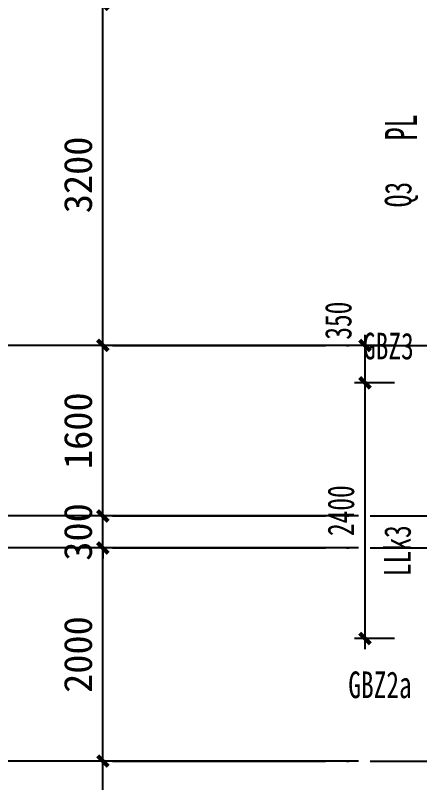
# Model space of a CAD drawing. Extents: x -3200781797 to -8106663, y 494714 to 1244925.
# Drawn here: x -8174612 to -8170815, y 687699 to 694897 of the extents above; entities that cross this region are included whole.
import ezdxf
from ezdxf.xclip import XClip

# ---------------------------------------------------------------- set-up
doc = ezdxf.new("R2010")
doc.units = 0
doc.header["$LTSCALE"] = 1000
doc.header["$MEASUREMENT"] = 0
doc.header["$XCLIPFRAME"] = 0
doc.linetypes.add('3#-轴线$0$DOTE', pattern=[2.42, 2, -0.2, 0.02, -0.2])
doc.linetypes.add('DASH', pattern=[0.35, 0.25, -0.1])
doc.layers.get('Defpoints').update_dxf_attribs({"color": 30, "linetype": 'DASH'})
for name, color, linetype in [('3#-轴线$0$3#-轴号$0$A-ANNO-AXIS-CIRC', 3, 'Continuous'), ('3#-轴线$0$3#-轴号$0$A-ANNO-DIMS', 3, 'Continuous'), ('3#-轴线$0$A-ANNO-DOTE', 10, '3#-轴线$0$DOTE'), ('DIM', 3, 'Continuous'), ('S-PC-FQ-WYQ', 4, 'Continuous'), ('S-WALL-BEAM-TEXT', 2, 'Continuous'), ('S-WALL-COLU-TEXT', 2, 'Continuous')]:
    doc.layers.add(name, color=color, linetype=linetype)
doc.layers.add('WALL-TEXT', color=2, linetype='Continuous', lineweight=25)
doc.styles.add('3#-轴线$0$3#-轴号$0$_TCH_DIM_T3', font='')
doc.styles.add('TSSD_Dimension', font='', dxfattribs={"width": 0.7})
doc.styles.add('楷体', font='', dxfattribs={"width": 0.6})
doc.styles.add('楷体GB312', font='', dxfattribs={"width": 0.8})
doc.styles.get('3#-轴线$0$3#-轴号$0$_TCH_DIM_T3').set_extended_font_data('SimSun')
doc.styles.get('TSSD_Dimension').set_extended_font_data('KaiTi_GB2312')
doc.styles.get('楷体').set_extended_font_data('KaiTi_GB2312')
doc.styles.get('楷体GB312').set_extended_font_data('楷体_GB2312')
doc.dimstyles.new('3#-轴线$0$3#-轴号$0$_TCH_ARCH&&100', dxfattribs={"dimtxt": 264.345992, "dimasz": 100, "dimexe": 250, "dimexo": 300, "dimgap": 100, "dimtad": 1, "dimdec": 0, "dimzin": 0, "dimdsep": 46, "dimtxsty": '3#-轴线$0$3#-轴号$0$_TCH_DIM_T3', "dimblk": '3#-轴线$0$3#-轴号$0$_ArchTick', "dimcen": 0.09, "dimclrt": 7, "dimazin": 2, "dimtfac": 1, "dimtdec": 0, "dimtix": 1, "dimtmove": 2, "dimatfit": 3, "dimfxl": 100, "dimtolj": 1, "dimtzin": 0, "dimarcsym": 0})
doc.dimstyles.new('TSSD_100_100', dxfattribs={"dimtxt": 250, "dimasz": 100, "dimexe": 100, "dimexo": 250, "dimgap": 100, "dimtad": 1, "dimdec": 0, "dimzin": 0, "dimdsep": 46, "dimtxsty": 'TSSD_Dimension', "dimblk": 'ARCHTICK', "dimcen": 0, "dimdle": 100, "dimclrt": 7, "dimadec": 0, "dimazin": 0, "dimtfac": 1, "dimtdec": 0, "dimtix": 1, "dimtmove": 2, "dimatfit": 3, "dimfxl": 1, "dimtolj": 1, "dimtzin": 0, "dimarcsym": 0})

# ---------------------------------------------------------------- blocks, each defined once
blk = doc.blocks.new('2-ll')
at = {"layer": 'S-WALL-BEAM-TEXT', "style": '楷体GB312', "width": 0.7}
blk.add_text('LLk3', height=250, rotation=90, dxfattribs=at).set_placement((-73303.1, -31403.9))
blk = doc.blocks.new('_ArchTick')
at = {"color": 0, "linetype": 'ByBlock', "const_width": 0.4}
blk.add_lwpolyline([(-0.5, -0.5), (0.5, 0.5)], dxfattribs=at)
blk = doc.blocks.new('*D526')
at = {"layer": 'Defpoints', "color": 0, "transparency": 16777216}
for p in [(-8171328.1, 691800.6), (-8170800.4, 691800.6), (-8170800.4, 691450.6)]:
    blk.add_point(p, dxfattribs=at)
at = {"layer": 'DIM', "color": 0, "lineweight": -2, "transparency": 16777216}
for p, q in [((-8171328.1, 691350.6), (-8171328.1, 691900.6)), ((-8171050.4, 691800.6), (-8171428.1, 691800.6)), ((-8171050.4, 691450.6), (-8171428.1, 691450.6))]:
    blk.add_line(p, q, dxfattribs=at)
at = {"layer": 'DIM', "color": 0, "lineweight": -2, "transparency": 16777216, "xscale": 100, "yscale": 100, "zscale": 100}
for p, rotation in [((-8171328.1, 691800.6), 90), ((-8171328.1, 691450.6), 270)]:
    blk.add_blockref('_ArchTick', p, dxfattribs=dict(at, rotation=rotation))
at = {"layer": 'DIM', "color": 7, "transparency": 16777216, "insert": (-8171578.1, 692033), "char_height": 250, "attachment_point": 5, "rotation": 90, "style": 'TSSD_Dimension'}
blk.add_mtext('\\A1;350', dxfattribs=at)
blk = doc.blocks.new('*D527')
at = {"layer": 'Defpoints', "color": 0, "transparency": 16777216}
for p in [(-8171328.1, 691450.6), (-8170800.4, 691450.6), (-8170800.4, 689050.6)]:
    blk.add_point(p, dxfattribs=at)
at = {"layer": 'DIM', "color": 0, "lineweight": -2, "transparency": 16777216}
for p, q in [((-8171328.1, 688950.6), (-8171328.1, 691550.6)), ((-8171050.4, 691450.6), (-8171428.1, 691450.6)), ((-8171050.4, 689050.6), (-8171428.1, 689050.6))]:
    blk.add_line(p, q, dxfattribs=at)
at = {"layer": 'DIM', "color": 0, "lineweight": -2, "transparency": 16777216, "xscale": 100, "yscale": 100, "zscale": 100}
for p, rotation in [((-8171328.1, 691450.6), 90), ((-8171328.1, 689050.6), 270)]:
    blk.add_blockref('_ArchTick', p, dxfattribs=dict(at, rotation=rotation))
at = {"layer": 'DIM', "color": 7, "transparency": 16777216, "insert": (-8171553.1, 690250.6), "char_height": 250, "attachment_point": 5, "rotation": 90, "style": 'TSSD_Dimension'}
blk.add_mtext('\\A1;2400', dxfattribs=at)
blk = doc.blocks.new('3-Q-1')
at = {"layer": 'WALL-TEXT', "style": '楷体GB312', "width": 0.7}
blk.add_text('Q3', height=250, rotation=90, dxfattribs=at).set_placement((-7931034.1, 658611.9))
blk = doc.blocks.new('2-an')
at = {"layer": 'S-WALL-COLU-TEXT', "style": '楷体GB312', "width": 0.7}
for s, p in [('GBZ3', (-74629.8, -8510.1)), ('GBZ2a', (-74767.8, -11687.7))]:
    blk.add_text(s, height=250, dxfattribs=at).set_placement(p)
blk = doc.blocks.new('XPL-3-F1')
at = {"layer": 'S-WALL-BEAM-TEXT', "style": '楷体', "width": 0.6}
blk.add_text('PL', height=300, rotation=90, dxfattribs=at).set_placement((-8220840.5, 693723.7, 0))
blk = doc.blocks.new('3#-轴线$0$3#-轴号$0$_ArchTick')
at = {"color": 0, "linetype": 'ByBlock', "const_width": 0.4}
blk.add_lwpolyline([(-0.5, -0.5), (0.5, 0.5)], dxfattribs=at)
blk = doc.blocks.new('*D2034')
at = {"layer": '3#-轴线$0$3#-轴号$0$A-ANNO-DIMS', "color": 0, "lineweight": -2, "transparency": 16777216}
for p, q in [((-2589.4, -7100), (-3339.4, -7100)), ((-3089.4, -11100), (-3089.4, -7100)), ((-2589.4, -11100), (-3339.4, -11100))]:
    blk.add_line(p, q, dxfattribs=at)
at = {"layer": 'Defpoints', "color": 0, "transparency": 16777216}
for p in [(-3089.4, -7100), (-2289.4, -7100), (-2289.4, -11100)]:
    blk.add_point(p, dxfattribs=at)
at = {"layer": '3#-轴线$0$3#-轴号$0$A-ANNO-DIMS', "color": 0, "lineweight": -2, "transparency": 16777216, "xscale": 100, "yscale": 100, "zscale": 100}
for p, rotation in [((-3089.4, -7100), 90), ((-3089.4, -11100), 270)]:
    blk.add_blockref('3#-轴线$0$3#-轴号$0$_ArchTick', p, dxfattribs=dict(at, rotation=rotation))
at = {"layer": '3#-轴线$0$3#-轴号$0$A-ANNO-DIMS', "color": 7, "transparency": 16777216, "insert": (-3321.6, -9100), "char_height": 264.35, "attachment_point": 5, "rotation": 90, "style": '3#-轴线$0$3#-轴号$0$_TCH_DIM_T3'}
blk.add_mtext('\\A1;4000', dxfattribs=at)
blk = doc.blocks.new('*D2035')
at = {"layer": '3#-轴线$0$3#-轴号$0$A-ANNO-DIMS', "color": 0, "lineweight": -2, "transparency": 16777216}
for p, q in [((-2589.4, -5100), (-3339.4, -5100)), ((-3089.4, -7100), (-3089.4, -5100)), ((-2589.4, -7100), (-3339.4, -7100))]:
    blk.add_line(p, q, dxfattribs=at)
at = {"layer": 'Defpoints', "color": 0, "transparency": 16777216}
for p in [(-3089.4, -5100), (-2289.4, -5100), (-2289.4, -7100)]:
    blk.add_point(p, dxfattribs=at)
at = {"layer": '3#-轴线$0$3#-轴号$0$A-ANNO-DIMS', "color": 0, "lineweight": -2, "transparency": 16777216, "xscale": 100, "yscale": 100, "zscale": 100}
for p, rotation in [((-3089.4, -5100), 90), ((-3089.4, -7100), 270)]:
    blk.add_blockref('3#-轴线$0$3#-轴号$0$_ArchTick', p, dxfattribs=dict(at, rotation=rotation))
at = {"layer": '3#-轴线$0$3#-轴号$0$A-ANNO-DIMS', "color": 7, "transparency": 16777216, "insert": (-3321.6, -6100), "char_height": 264.35, "attachment_point": 5, "rotation": 90, "style": '3#-轴线$0$3#-轴号$0$_TCH_DIM_T3'}
blk.add_mtext('\\A1;2000', dxfattribs=at)
blk = doc.blocks.new('*D2036')
at = {"layer": '3#-轴线$0$3#-轴号$0$A-ANNO-DIMS', "color": 0, "lineweight": -2, "transparency": 16777216}
for p, q in [((-3089.4, -4800), (-3089.4, -4700)), ((-2589.4, -4800), (-3339.4, -4800)), ((-3089.4, -5100), (-3089.4, -4800)), ((-2589.4, -5100), (-3339.4, -5100)), ((-3089.4, -5100), (-3089.4, -5200))]:
    blk.add_line(p, q, dxfattribs=at)
at = {"layer": 'Defpoints', "color": 0, "transparency": 16777216}
for p in [(-3089.4, -4800), (-2289.4, -4800), (-2289.4, -5100)]:
    blk.add_point(p, dxfattribs=at)
at = {"layer": '3#-轴线$0$3#-轴号$0$A-ANNO-DIMS', "color": 0, "lineweight": -2, "transparency": 16777216, "xscale": 100, "yscale": 100, "zscale": 100}
for p, rotation in [((-3089.4, -4800), 270), ((-3089.4, -5100), 90)]:
    blk.add_blockref('3#-轴线$0$3#-轴号$0$_ArchTick', p, dxfattribs=dict(at, rotation=rotation))
at = {"layer": '3#-轴线$0$3#-轴号$0$A-ANNO-DIMS', "color": 7, "transparency": 16777216, "insert": (-3321.6, -4950), "char_height": 264.35, "attachment_point": 5, "rotation": 90, "style": '3#-轴线$0$3#-轴号$0$_TCH_DIM_T3'}
blk.add_mtext('\\A1;300', dxfattribs=at)
blk = doc.blocks.new('*D2037')
at = {"layer": '3#-轴线$0$3#-轴号$0$A-ANNO-DIMS', "color": 0, "lineweight": -2, "transparency": 16777216}
for p, q in [((-2589.4, -3200), (-3339.4, -3200)), ((-3089.4, -4800), (-3089.4, -3200)), ((-2589.4, -4800), (-3339.4, -4800))]:
    blk.add_line(p, q, dxfattribs=at)
at = {"layer": 'Defpoints', "color": 0, "transparency": 16777216}
for p in [(-3089.4, -3200), (-2289.4, -3200), (-2289.4, -4800)]:
    blk.add_point(p, dxfattribs=at)
at = {"layer": '3#-轴线$0$3#-轴号$0$A-ANNO-DIMS', "color": 0, "lineweight": -2, "transparency": 16777216, "xscale": 100, "yscale": 100, "zscale": 100}
for p, rotation in [((-3089.4, -3200), 90), ((-3089.4, -4800), 270)]:
    blk.add_blockref('3#-轴线$0$3#-轴号$0$_ArchTick', p, dxfattribs=dict(at, rotation=rotation))
at = {"layer": '3#-轴线$0$3#-轴号$0$A-ANNO-DIMS', "color": 7, "transparency": 16777216, "insert": (-3321.6, -4000), "char_height": 264.35, "attachment_point": 5, "rotation": 90, "style": '3#-轴线$0$3#-轴号$0$_TCH_DIM_T3'}
blk.add_mtext('\\A1;1600', dxfattribs=at)
blk = doc.blocks.new('*D2038')
at = {"layer": '3#-轴线$0$3#-轴号$0$A-ANNO-DIMS', "color": 0, "lineweight": -2, "transparency": 16777216}
for p, q in [((-2589.4, 0), (-3339.4, 0)), ((-3089.4, -3200), (-3089.4, 0)), ((-2589.4, -3200), (-3339.4, -3200))]:
    blk.add_line(p, q, dxfattribs=at)
at = {"layer": 'Defpoints', "color": 0, "transparency": 16777216}
for p in [(-3089.4, 0), (-2289.4, 0), (-2289.4, -3200)]:
    blk.add_point(p, dxfattribs=at)
at = {"layer": '3#-轴线$0$3#-轴号$0$A-ANNO-DIMS', "color": 0, "lineweight": -2, "transparency": 16777216, "xscale": 100, "yscale": 100, "zscale": 100}
for p, rotation in [((-3089.4, 0), 90), ((-3089.4, -3200), 270)]:
    blk.add_blockref('3#-轴线$0$3#-轴号$0$_ArchTick', p, dxfattribs=dict(at, rotation=rotation))
at = {"layer": '3#-轴线$0$3#-轴号$0$A-ANNO-DIMS', "color": 7, "transparency": 16777216, "insert": (-3321.6, -1600), "char_height": 264.35, "attachment_point": 5, "rotation": 90, "style": '3#-轴线$0$3#-轴号$0$_TCH_DIM_T3'}
blk.add_mtext('\\A1;3200', dxfattribs=at)
blk = doc.blocks.new('3#-轴线$0$3#-轴号')
at = {"layer": '3#-轴线$0$3#-轴号$0$A-ANNO-AXIS-CIRC'}
for p, q in [((-689.4, -3200), (-4689.4, -3200)), ((-689.4, -4800), (-4689.4, -4800)), ((-689.4, -5100), (-4689.4, -5100)), ((-689.4, -7100), (-4689.4, -7100))]:
    blk.add_line(p, q, dxfattribs=at)
at = {"layer": '3#-轴线$0$3#-轴号$0$A-ANNO-DIMS'}
for p1, p2, picture, middle in [((-2289.4, -3200), (-2289.4, 0), '*D2038', (-3321.6, -1600)), ((-2289.4, -4800), (-2289.4, -3200), '*D2037', (-3321.6, -4000)), ((-2289.4, -5100), (-2289.4, -4800), '*D2036', (-3321.6, -4950)), ((-2289.4, -7100), (-2289.4, -5100), '*D2035', (-3321.6, -6100)), ((-2289.4, -11100), (-2289.4, -7100), '*D2034', (-3321.6, -9100))]:
    dim = blk.add_aligned_dim(p1=p1, p2=p2, distance=800, dimstyle='3#-轴线$0$3#-轴号$0$_TCH_ARCH&&100', dxfattribs=at)
    dim.commit()
    dim.dimension.update_dxf_attribs({"geometry": picture, "text_midpoint": middle})
blk = doc.blocks.new('3#-轴线')
at = {"layer": '3#-轴线$0$A-ANNO-DOTE'}
for points in [[(-3000, -3200), (44800, -3200)], [(-3000, -4800), (44800, -4800)], [(-3000, -5100), (44800, -5100)], [(-3000, -7100), (44800, -7100)]]:
    blk.add_lwpolyline(points, dxfattribs=at)
blk.add_blockref('3#-轴线$0$3#-轴号', (0, 0))

msp = doc.modelspace()

# ---------------------------------------------------------------- block references
msp.add_blockref('3#-轴线', (-8170700.4, 695000.6))
at = {"layer": 'S-PC-FQ-WYQ'}
msp.add_blockref('XPL-3-F1', (50000, 0), dxfattribs=at)
at = {"layer": 'S-WALL-BEAM-TEXT'}
ref = msp.add_blockref('2-ll', (-8097595.1, 721040.9), dxfattribs=at)
XClip(ref).set_block_clipping_path([(-73974.9871072425, -42162.3848145646), (-52205.3371535894, -25540.2474139485)])
at = {"layer": 'S-WALL-COLU-TEXT'}
ref = msp.add_blockref('2-an', (-8096716.9, 700179.6), dxfattribs=at)
XClip(ref).set_block_clipping_path([(-75609.3082507038, -17078.79899893), (-52441.6437040213, -740.1029856242)])
at = {"layer": 'WALL-TEXT'}
msp.add_blockref('3-Q-1', (-239857.8, 34484.9), dxfattribs=at)

# ---------------------------------------------------------------- dimensions: what is measured, and where the dimension line sits
at = {"layer": 'DIM'}
dim = msp.add_linear_dim(base=(-8171328.1, 691800.6), p1=(-8170800.4, 691450.6), p2=(-8170800.4, 691800.6), angle=90, dimstyle='TSSD_100_100', dxfattribs=at)
dim.commit()
dim.dimension.update_dxf_attribs({"geometry": '*D526', "text_midpoint": (-8171578.1, 692033), "dimtype": 160})
dim = msp.add_linear_dim(base=(-8171328.1, 691450.6), p1=(-8170800.4, 689050.6), p2=(-8170800.4, 691450.6), angle=90, dimstyle='TSSD_100_100', dxfattribs=at)
dim.commit()
dim.dimension.update_dxf_attribs({"geometry": '*D527', "text_midpoint": (-8171553.1, 690250.6)})

doc.saveas('drawing.dxf')
